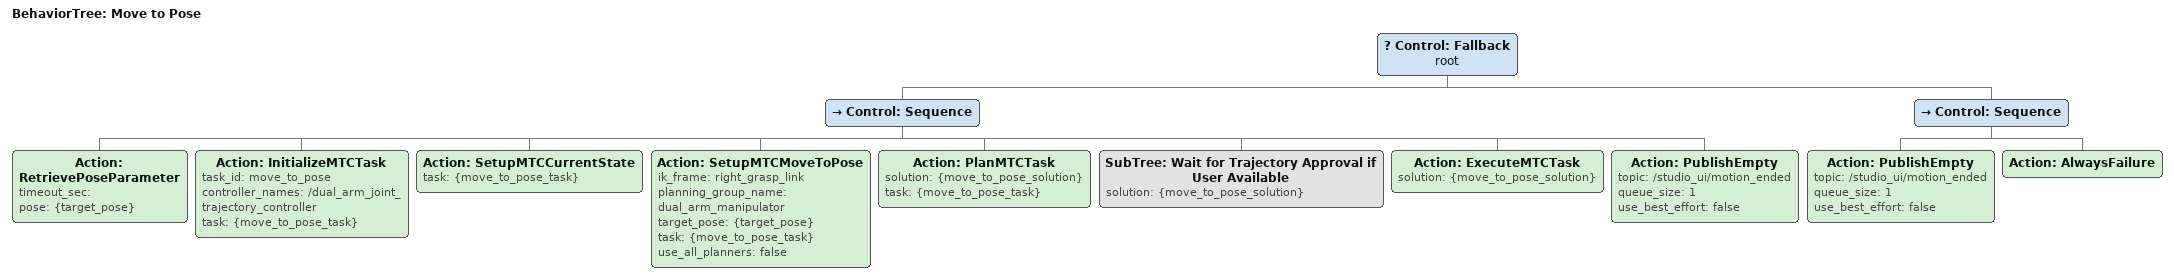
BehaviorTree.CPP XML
<?xml version="1.0"?>
<root BTCPP_format="4" main_tree_to_execute="Move to Pose">
    <BehaviorTree ID="Move to Pose" _description="Uses inverse kinematics to move the robot to a set gripper position">
        <Control ID="Fallback" name="root">
            <Control ID="Sequence">
                <Action ID="RetrievePoseParameter" timeout_sec="" pose="{target_pose}"/>
                <Action ID="InitializeMTCTask" task_id="move_to_pose" controller_names="/dual_arm_joint_trajectory_controller" task="{move_to_pose_task}"/>
                <Action ID="SetupMTCCurrentState" task="{move_to_pose_task}"/>
                <Action ID="SetupMTCMoveToPose" ik_frame="right_grasp_link" planning_group_name="dual_arm_manipulator" target_pose="{target_pose}" task="{move_to_pose_task}" use_all_planners="false"/>
                <Action ID="PlanMTCTask" solution="{move_to_pose_solution}" task="{move_to_pose_task}"/>
                <SubTree ID="Wait for Trajectory Approval if User Available" solution="{move_to_pose_solution}"/>
                <Action ID="ExecuteMTCTask" solution="{move_to_pose_solution}" />
                <Action ID="PublishEmpty" topic="/studio_ui/motion_ended" queue_size="1" use_best_effort="false"/>
            </Control>
            <Control ID="Sequence">
                <Action ID="PublishEmpty" topic="/studio_ui/motion_ended" queue_size="1" use_best_effort="false"/>
                <Action ID="AlwaysFailure"/>
            </Control>
        </Control>
    </BehaviorTree>
</root>
